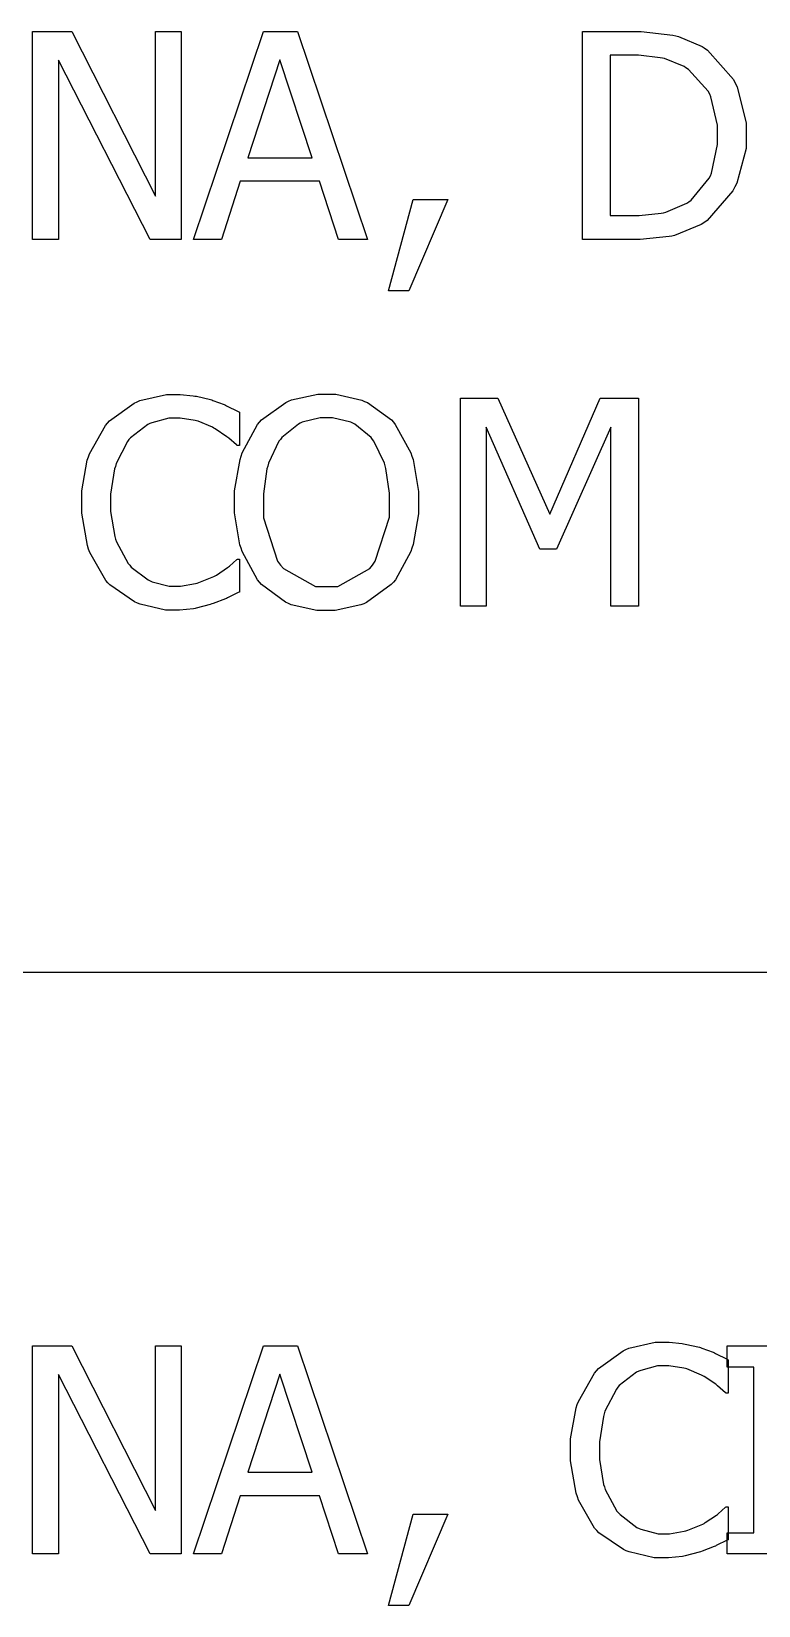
# Model space of a CAD drawing. Header units: millimetres. Extents: x 1974 to 2560, y 1429 to 1567.
# Drawn here: x 2489.372 to 2489.963, y 1519.824 to 1521.103 of the extents above; entities that cross this region are included whole.
import ezdxf

# ---------------------------------------------------------------- set-up
doc = ezdxf.new("R2010")
doc.units = ezdxf.units.MM
doc.layers.add('TEXTO', color=4, linetype='Continuous')

msp = doc.modelspace()

# ---------------------------------------------------------------- linework, layer by layer
at = {"layer": 'TEXTO', "color": 0}
for p, q in [((2489.3734, 1520.9341), (2489.3734, 1521.103)), ((2489.3734, 1521.103), (2489.4053, 1521.103)), ((2489.4053, 1521.103), (2489.4732, 1520.9693)), ((2489.4732, 1520.9693), (2489.4732, 1521.103)), ((2489.4732, 1521.103), (2489.4942, 1521.103)), ((2489.4942, 1521.103), (2489.4942, 1520.9341)), ((2489.4942, 1521.103), (2489.4942, 1521.103)), ((2489.5041, 1520.9341), (2489.5611, 1521.103)), ((2489.5611, 1521.103), (2489.5887, 1521.103)), ((2489.5887, 1521.103), (2489.6457, 1520.9341)), ((2489.8203, 1520.9341), (2489.8203, 1521.103)), ((2489.8203, 1521.103), (2489.8588, 1521.103)), ((2489.8588, 1521.103), (2489.8681, 1521.103)), ((2489.8681, 1521.103), (2489.8938, 1521.1001)), ((2489.8938, 1521.1001), (2489.8962, 1521.0994)), ((2489.8962, 1521.0994), (2489.8984, 1521.0988)), ((2489.8984, 1521.0988), (2489.9176, 1521.0907)), ((2489.9176, 1521.0907), (2489.9193, 1521.0896)), ((2489.9193, 1521.0896), (2489.922, 1521.0879)), ((2489.922, 1521.0879), (2489.943, 1521.064)), ((2489.469, 1520.9341), (2489.3943, 1521.0798)), ((2489.3943, 1521.0798), (2489.3943, 1520.9341)), ((2489.5744, 1521.0801), (2489.5484, 1521.0004)), ((2489.6005, 1521.0004), (2489.5744, 1521.0801)), ((2489.86, 1521.0837), (2489.8428, 1521.0837)), ((2489.8428, 1521.0837), (2489.8428, 1520.9534)), ((2489.8658, 1521.0837), (2489.86, 1521.0837)), ((2489.8836, 1521.0817), (2489.8658, 1521.0837)), ((2489.8853, 1521.0814), (2489.8836, 1521.0817)), ((2489.8869, 1521.081), (2489.8853, 1521.0814)), ((2489.903, 1521.0745), (2489.8869, 1521.081)), ((2489.9045, 1521.0735), (2489.903, 1521.0745)), ((2489.9065, 1521.0722), (2489.9045, 1521.0735)), ((2489.9226, 1521.0544), (2489.9065, 1521.0722)), ((2489.943, 1521.064), (2489.9446, 1521.061)), ((2489.9238, 1521.052), (2489.9226, 1521.0544)), ((2489.9248, 1521.0498), (2489.9238, 1521.052)), ((2489.9301, 1521.027), (2489.9248, 1521.0498)), ((2489.9446, 1521.061), (2489.946, 1521.0581)), ((2489.946, 1521.0581), (2489.9535, 1521.0284)), ((2489.9301, 1521.0187), (2489.9301, 1521.027)), ((2489.9535, 1521.0284), (2489.9535, 1521.0184)), ((2489.9252, 1520.988), (2489.9301, 1521.0111)), ((2489.9301, 1521.0111), (2489.9301, 1521.0187)), ((2489.9301, 1521.0187), (2489.9301, 1521.0187)), ((2489.9535, 1521.0184), (2489.9535, 1521.008)), ((2489.9535, 1521.0184), (2489.9535, 1521.0184)), ((2489.5484, 1521.0004), (2489.6005, 1521.0004)), ((2489.5484, 1521.0004), (2489.5484, 1521.0004)), ((2489.9535, 1521.008), (2489.9457, 1520.9798)), ((2489.9233, 1520.9837), (2489.9243, 1520.9858)), ((2489.9243, 1520.9858), (2489.9252, 1520.988)), ((2489.5421, 1520.9813), (2489.5268, 1520.9341)), ((2489.6067, 1520.9813), (2489.5421, 1520.9813)), ((2489.622, 1520.9341), (2489.6067, 1520.9813)), ((2489.9086, 1520.966), (2489.9233, 1520.9837)), ((2489.9426, 1520.9736), (2489.9217, 1520.9493)), ((2489.9442, 1520.9767), (2489.9426, 1520.9736)), ((2489.9457, 1520.9798), (2489.9442, 1520.9767)), ((2489.6626, 1520.8922), (2489.6826, 1520.9664)), ((2489.7109, 1520.9664), (2489.6791, 1520.8922)), ((2489.6826, 1520.9664), (2489.7109, 1520.9664)), ((2489.6826, 1520.9664), (2489.6826, 1520.9664)), ((2489.888, 1520.9562), (2489.9051, 1520.9635)), ((2489.9051, 1520.9635), (2489.9067, 1520.9647)), ((2489.9067, 1520.9647), (2489.9086, 1520.966)), ((2489.8428, 1520.9534), (2489.86, 1520.9534)), ((2489.86, 1520.9534), (2489.8665, 1520.9534)), ((2489.8665, 1520.9534), (2489.8843, 1520.9553)), ((2489.8843, 1520.9553), (2489.8862, 1520.9557)), ((2489.8862, 1520.9557), (2489.888, 1520.9562)), ((2489.919, 1520.9476), (2489.9169, 1520.9463)), ((2489.9217, 1520.9493), (2489.919, 1520.9476)), ((2489.8907, 1520.9364), (2489.8672, 1520.9341)), ((2489.8929, 1520.9368), (2489.8907, 1520.9364)), ((2489.8951, 1520.9373), (2489.8929, 1520.9368)), ((2489.9169, 1520.9463), (2489.8951, 1520.9373)), ((2489.3943, 1520.9341), (2489.3734, 1520.9341)), ((2489.4942, 1520.9341), (2489.469, 1520.9341)), ((2489.5268, 1520.9341), (2489.5041, 1520.9341)), ((2489.5268, 1520.9341), (2489.5268, 1520.9341)), ((2489.6457, 1520.9341), (2489.622, 1520.9341)), ((2489.8593, 1520.9341), (2489.8203, 1520.9341)), ((2489.8672, 1520.9341), (2489.8593, 1520.9341)), ((2489.6791, 1520.8922), (2489.6626, 1520.8922)), ((2489.4606, 1520.8031), (2489.4821, 1520.808)), ((2489.4821, 1520.808), (2489.4893, 1520.808)), ((2489.4893, 1520.808), (2489.4933, 1520.808)), ((2489.4933, 1520.808), (2489.504, 1520.807)), ((2489.504, 1520.807), (2489.5053, 1520.8068)), ((2489.5053, 1520.8068), (2489.5065, 1520.8066)), ((2489.5065, 1520.8066), (2489.518, 1520.804)), ((2489.5837, 1520.8036), (2489.6051, 1520.8084)), ((2489.6051, 1520.8084), (2489.6122, 1520.8084)), ((2489.6122, 1520.8084), (2489.62, 1520.8084)), ((2489.62, 1520.8084), (2489.6409, 1520.8035)), ((2489.436, 1520.7867), (2489.456, 1520.8011)), ((2489.456, 1520.8011), (2489.4583, 1520.802)), ((2489.4583, 1520.802), (2489.4606, 1520.8031)), ((2489.518, 1520.804), (2489.5191, 1520.8036)), ((2489.5191, 1520.8036), (2489.5199, 1520.8033)), ((2489.5199, 1520.8033), (2489.5292, 1520.7999)), ((2489.5292, 1520.7999), (2489.5302, 1520.7994)), ((2489.5302, 1520.7994), (2489.5311, 1520.7989)), ((2489.5311, 1520.7989), (2489.5405, 1520.7943)), ((2489.5405, 1520.7943), (2489.5415, 1520.7937)), ((2489.5415, 1520.7937), (2489.5415, 1520.7666)), ((2489.5594, 1520.7875), (2489.5792, 1520.8017)), ((2489.5792, 1520.8017), (2489.5815, 1520.8026)), ((2489.5815, 1520.8026), (2489.5837, 1520.8036)), ((2489.6409, 1520.8035), (2489.6433, 1520.8025)), ((2489.6433, 1520.8025), (2489.6455, 1520.8015)), ((2489.6455, 1520.8015), (2489.665, 1520.7874)), ((2489.7211, 1520.636), (2489.7211, 1520.805)), ((2489.7211, 1520.805), (2489.7516, 1520.805)), ((2489.7516, 1520.805), (2489.7938, 1520.7109)), ((2489.7938, 1520.7109), (2489.8346, 1520.805)), ((2489.8346, 1520.805), (2489.8658, 1520.805)), ((2489.8658, 1520.805), (2489.8658, 1520.636)), ((2489.8658, 1520.805), (2489.8658, 1520.805)), ((2489.4196, 1520.7599), (2489.4326, 1520.7828)), ((2489.4326, 1520.7828), (2489.4343, 1520.7848)), ((2489.4343, 1520.7848), (2489.436, 1520.7867)), ((2489.4671, 1520.7837), (2489.4529, 1520.7729)), ((2489.4687, 1520.7844), (2489.4671, 1520.7837)), ((2489.4703, 1520.7851), (2489.4687, 1520.7844)), ((2489.484, 1520.7889), (2489.4703, 1520.7851)), ((2489.4891, 1520.7889), (2489.484, 1520.7889)), ((2489.4932, 1520.7889), (2489.4891, 1520.7889)), ((2489.5054, 1520.7869), (2489.4932, 1520.7889)), ((2489.5066, 1520.7866), (2489.5054, 1520.7869)), ((2489.5079, 1520.7863), (2489.5066, 1520.7866)), ((2489.5197, 1520.7814), (2489.5079, 1520.7863)), ((2489.5207, 1520.7808), (2489.5197, 1520.7814)), ((2489.5218, 1520.7802), (2489.5207, 1520.7808)), ((2489.5437, 1520.7606), (2489.5563, 1520.7836)), ((2489.5563, 1520.7836), (2489.5579, 1520.7856)), ((2489.5579, 1520.7856), (2489.5594, 1520.7875)), ((2489.5894, 1520.7841), (2489.5759, 1520.7731)), ((2489.591, 1520.7848), (2489.5894, 1520.7841)), ((2489.5925, 1520.7856), (2489.591, 1520.7848)), ((2489.607, 1520.7891), (2489.5925, 1520.7856)), ((2489.6123, 1520.7891), (2489.607, 1520.7891)), ((2489.6172, 1520.7891), (2489.6123, 1520.7891)), ((2489.632, 1520.7855), (2489.6172, 1520.7891)), ((2489.6336, 1520.7847), (2489.632, 1520.7855)), ((2489.6352, 1520.784), (2489.6336, 1520.7847)), ((2489.6486, 1520.773), (2489.6352, 1520.784)), ((2489.665, 1520.7874), (2489.6667, 1520.7856)), ((2489.6667, 1520.7856), (2489.6682, 1520.7837)), ((2489.6667, 1520.7856), (2489.6667, 1520.7856)), ((2489.6682, 1520.7837), (2489.6807, 1520.7608)), ((2489.7856, 1520.6825), (2489.742, 1520.7816)), ((2489.742, 1520.7816), (2489.742, 1520.636)), ((2489.8433, 1520.7816), (2489.7992, 1520.6825)), ((2489.8433, 1520.636), (2489.8433, 1520.7816)), ((2489.4505, 1520.77), (2489.4413, 1520.7519)), ((2489.4517, 1520.7714), (2489.4505, 1520.77)), ((2489.4529, 1520.7729), (2489.4517, 1520.7714)), ((2489.5313, 1520.7738), (2489.5218, 1520.7802)), ((2489.5321, 1520.7731), (2489.5313, 1520.7738)), ((2489.5328, 1520.7725), (2489.5321, 1520.7731)), ((2489.5392, 1520.7671), (2489.5328, 1520.7725)), ((2489.5736, 1520.7702), (2489.5651, 1520.7522)), ((2489.5748, 1520.7716), (2489.5736, 1520.7702)), ((2489.5759, 1520.7731), (2489.5748, 1520.7716)), ((2489.6498, 1520.7716), (2489.6486, 1520.773)), ((2489.6508, 1520.7702), (2489.6498, 1520.7716)), ((2489.6593, 1520.7524), (2489.6508, 1520.7702)), ((2489.4178, 1520.7547), (2489.4188, 1520.7573)), ((2489.4188, 1520.7573), (2489.4196, 1520.7599)), ((2489.5376, 1520.7299), (2489.542, 1520.7553)), ((2489.5397, 1520.7666), (2489.5392, 1520.7671)), ((2489.5415, 1520.7666), (2489.5397, 1520.7666)), ((2489.542, 1520.7553), (2489.5428, 1520.7579)), ((2489.5428, 1520.7579), (2489.5437, 1520.7606)), ((2489.6807, 1520.7608), (2489.6817, 1520.758)), ((2489.6817, 1520.758), (2489.6826, 1520.7553)), ((2489.6826, 1520.7553), (2489.687, 1520.7292)), ((2489.4134, 1520.7297), (2489.4178, 1520.7547)), ((2489.44, 1520.7476), (2489.4367, 1520.7271)), ((2489.4407, 1520.7497), (2489.44, 1520.7476)), ((2489.4413, 1520.7519), (2489.4407, 1520.7497)), ((2489.5639, 1520.7478), (2489.561, 1520.7273)), ((2489.5645, 1520.7499), (2489.5639, 1520.7478)), ((2489.5651, 1520.7522), (2489.5645, 1520.7499)), ((2489.6599, 1520.7502), (2489.6593, 1520.7524)), ((2489.6605, 1520.748), (2489.6599, 1520.7502)), ((2489.6636, 1520.7279), (2489.6605, 1520.748)), ((2489.4134, 1520.7204), (2489.4134, 1520.7297)), ((2489.5376, 1520.7204), (2489.5376, 1520.7299)), ((2489.4134, 1520.7116), (2489.4134, 1520.7204)), ((2489.4367, 1520.7271), (2489.4367, 1520.7204)), ((2489.4367, 1520.7204), (2489.4367, 1520.7129)), ((2489.5376, 1520.7119), (2489.5376, 1520.7204)), ((2489.561, 1520.7273), (2489.561, 1520.7204)), ((2489.561, 1520.7204), (2489.561, 1520.7078)), ((2489.6636, 1520.7204), (2489.6636, 1520.7279)), ((2489.6636, 1520.7085), (2489.6636, 1520.7204)), ((2489.6636, 1520.7204), (2489.6636, 1520.7204)), ((2489.687, 1520.7292), (2489.687, 1520.7204)), ((2489.687, 1520.7204), (2489.687, 1520.7112)), ((2489.4179, 1520.6853), (2489.4134, 1520.7116)), ((2489.4367, 1520.7129), (2489.4401, 1520.6926)), ((2489.5419, 1520.686), (2489.5376, 1520.7119)), ((2489.561, 1520.7078), (2489.5725, 1520.6726)), ((2489.6519, 1520.6726), (2489.6636, 1520.7085)), ((2489.687, 1520.7112), (2489.6826, 1520.6862)), ((2489.4401, 1520.6926), (2489.4409, 1520.6905)), ((2489.4189, 1520.6825), (2489.4179, 1520.6853)), ((2489.4198, 1520.6798), (2489.4189, 1520.6825)), ((2489.4329, 1520.6569), (2489.4198, 1520.6798)), ((2489.4409, 1520.6905), (2489.4416, 1520.6884)), ((2489.4416, 1520.6884), (2489.4511, 1520.6707)), ((2489.5428, 1520.6832), (2489.5419, 1520.686)), ((2489.5436, 1520.6805), (2489.5428, 1520.6832)), ((2489.5561, 1520.6575), (2489.5436, 1520.6805)), ((2489.6809, 1520.6806), (2489.6683, 1520.6575)), ((2489.6817, 1520.6833), (2489.6809, 1520.6806)), ((2489.6826, 1520.6862), (2489.6817, 1520.6833)), ((2489.7992, 1520.6825), (2489.7856, 1520.6825)), ((2489.4511, 1520.6707), (2489.4523, 1520.6693)), ((2489.4523, 1520.6693), (2489.4535, 1520.6679)), ((2489.4535, 1520.6679), (2489.4673, 1520.6574)), ((2489.5228, 1520.6614), (2489.5318, 1520.6674)), ((2489.5318, 1520.6674), (2489.5326, 1520.668)), ((2489.5326, 1520.668), (2489.5333, 1520.6686)), ((2489.5333, 1520.6686), (2489.5394, 1520.6739)), ((2489.5394, 1520.6739), (2489.5399, 1520.6743)), ((2489.5399, 1520.6743), (2489.5415, 1520.6743)), ((2489.5415, 1520.6743), (2489.5415, 1520.6475)), ((2489.5725, 1520.6726), (2489.5749, 1520.6695)), ((2489.5749, 1520.6695), (2489.5772, 1520.6666)), ((2489.5772, 1520.6666), (2489.6034, 1520.652)), ((2489.6216, 1520.652), (2489.6474, 1520.6666)), ((2489.6474, 1520.6666), (2489.6498, 1520.6695)), ((2489.6498, 1520.6695), (2489.6519, 1520.6726)), ((2489.4346, 1520.6551), (2489.4329, 1520.6569)), ((2489.4362, 1520.6534), (2489.4346, 1520.6551)), ((2489.4562, 1520.6396), (2489.4362, 1520.6534)), ((2489.4673, 1520.6574), (2489.4689, 1520.6567)), ((2489.4689, 1520.6567), (2489.4705, 1520.656)), ((2489.4705, 1520.656), (2489.4845, 1520.6524)), ((2489.4935, 1520.6524), (2489.5057, 1520.6544)), ((2489.5057, 1520.6544), (2489.5071, 1520.6548)), ((2489.5071, 1520.6548), (2489.5085, 1520.6552)), ((2489.5085, 1520.6552), (2489.5208, 1520.6603)), ((2489.5208, 1520.6603), (2489.5219, 1520.6608)), ((2489.5219, 1520.6608), (2489.5228, 1520.6614)), ((2489.5578, 1520.6555), (2489.5561, 1520.6575)), ((2489.5594, 1520.6537), (2489.5578, 1520.6555)), ((2489.579, 1520.6393), (2489.5594, 1520.6537)), ((2489.6649, 1520.6536), (2489.6448, 1520.6391)), ((2489.6667, 1520.6555), (2489.6649, 1520.6536)), ((2489.6683, 1520.6575), (2489.6667, 1520.6555)), ((2489.4845, 1520.6524), (2489.4891, 1520.6524)), ((2489.4891, 1520.6524), (2489.4935, 1520.6524)), ((2489.5302, 1520.6421), (2489.5202, 1520.6383)), ((2489.531, 1520.6424), (2489.5302, 1520.6421)), ((2489.5318, 1520.6429), (2489.531, 1520.6424)), ((2489.5405, 1520.6471), (2489.5318, 1520.6429)), ((2489.5415, 1520.6475), (2489.5405, 1520.6471)), ((2489.6034, 1520.652), (2489.6123, 1520.652)), ((2489.6123, 1520.652), (2489.6216, 1520.652)), ((2489.4586, 1520.6386), (2489.4562, 1520.6396)), ((2489.4607, 1520.6377), (2489.4586, 1520.6386)), ((2489.4814, 1520.6329), (2489.4607, 1520.6377)), ((2489.489, 1520.6329), (2489.4814, 1520.6329)), ((2489.4928, 1520.6329), (2489.489, 1520.6329)), ((2489.489, 1520.6329), (2489.489, 1520.6329)), ((2489.5043, 1520.634), (2489.4928, 1520.6329)), ((2489.5054, 1520.6342), (2489.5043, 1520.634)), ((2489.5064, 1520.6345), (2489.5054, 1520.6342)), ((2489.5178, 1520.6375), (2489.5064, 1520.6345)), ((2489.5191, 1520.6379), (2489.5178, 1520.6375)), ((2489.5202, 1520.6383), (2489.5191, 1520.6379)), ((2489.5813, 1520.6383), (2489.579, 1520.6393)), ((2489.5836, 1520.6373), (2489.5813, 1520.6383)), ((2489.6044, 1520.6326), (2489.5836, 1520.6373)), ((2489.6122, 1520.6326), (2489.6044, 1520.6326)), ((2489.6192, 1520.6326), (2489.6122, 1520.6326)), ((2489.6403, 1520.6372), (2489.6192, 1520.6326)), ((2489.6426, 1520.6381), (2489.6403, 1520.6372)), ((2489.6448, 1520.6391), (2489.6426, 1520.6381)), ((2489.742, 1520.636), (2489.7211, 1520.636)), ((2489.8658, 1520.636), (2489.8433, 1520.636)), ((2507.7976, 1520.3385), (2478.9131, 1520.3385)), ((2489.3734, 1519.8661), (2489.3734, 1520.0351)), ((2489.3734, 1520.0351), (2489.4053, 1520.0351)), ((2489.4053, 1520.0351), (2489.4732, 1519.9013)), ((2489.4732, 1519.9013), (2489.4732, 1520.0351)), ((2489.4732, 1520.0351), (2489.4942, 1520.0351)), ((2489.4942, 1520.0351), (2489.4942, 1519.8661)), ((2489.4942, 1520.0351), (2489.4942, 1520.0351)), ((2489.5041, 1519.8661), (2489.5611, 1520.0351)), ((2489.5611, 1520.0351), (2489.5887, 1520.0351)), ((2489.5887, 1520.0351), (2489.6457, 1519.8661)), ((2489.8335, 1520.0168), (2489.8534, 1520.0312)), ((2489.8534, 1520.0312), (2489.8557, 1520.0321)), ((2489.8557, 1520.0321), (2489.8579, 1520.0332)), ((2489.8579, 1520.0332), (2489.8795, 1520.0381)), ((2489.8795, 1520.0381), (2489.8867, 1520.0381)), ((2489.8867, 1520.0381), (2489.8907, 1520.0381)), ((2489.8907, 1520.0381), (2489.9014, 1520.0371)), ((2489.9014, 1520.0371), (2489.9026, 1520.0368)), ((2489.9026, 1520.0368), (2489.9038, 1520.0366)), ((2489.9038, 1520.0366), (2489.9154, 1520.0341)), ((2489.9154, 1520.0341), (2489.9164, 1520.0337)), ((2489.9164, 1520.0337), (2489.9174, 1520.0334)), ((2489.9174, 1520.0334), (2489.9266, 1520.03)), ((2489.9266, 1520.03), (2489.9276, 1520.0294)), ((2489.9276, 1520.0294), (2489.9285, 1520.029)), ((2489.9285, 1520.029), (2489.9379, 1520.0244)), ((2489.938, 1520.0178), (2489.938, 1520.0351)), ((2489.938, 1520.0351), (2490.0035, 1520.0351)), ((2489.8301, 1520.0129), (2489.8318, 1520.0149)), ((2489.8318, 1520.0149), (2489.8335, 1520.0168)), ((2489.8644, 1520.0138), (2489.8503, 1520.0029)), ((2489.8661, 1520.0145), (2489.8644, 1520.0138)), ((2489.8677, 1520.0152), (2489.8661, 1520.0145)), ((2489.8813, 1520.019), (2489.8677, 1520.0152)), ((2489.8864, 1520.019), (2489.8813, 1520.019)), ((2489.8905, 1520.019), (2489.8864, 1520.019)), ((2489.9028, 1520.017), (2489.8905, 1520.019)), ((2489.904, 1520.0167), (2489.9028, 1520.017)), ((2489.9052, 1520.0164), (2489.904, 1520.0167)), ((2489.917, 1520.0114), (2489.9052, 1520.0164)), ((2489.9379, 1520.0244), (2489.9388, 1520.0238)), ((2489.9596, 1520.0178), (2489.938, 1520.0178)), ((2489.9388, 1520.0238), (2489.9388, 1519.9967)), ((2489.9596, 1519.8833), (2489.9596, 1520.0178)), ((2489.469, 1519.8661), (2489.3943, 1520.0118)), ((2489.3943, 1520.0118), (2489.3943, 1519.8661)), ((2489.5744, 1520.0121), (2489.5484, 1519.9325)), ((2489.6005, 1519.9325), (2489.5744, 1520.0121)), ((2489.817, 1519.99), (2489.8301, 1520.0129)), ((2489.8491, 1520.0015), (2489.8479, 1520)), ((2489.8503, 1520.0029), (2489.8491, 1520.0015)), ((2489.9181, 1520.0109), (2489.917, 1520.0114)), ((2489.9192, 1520.0103), (2489.9181, 1520.0109)), ((2489.9287, 1520.0039), (2489.9192, 1520.0103)), ((2489.9295, 1520.0032), (2489.9287, 1520.0039)), ((2489.9302, 1520.0026), (2489.9295, 1520.0032)), ((2489.9365, 1519.9971), (2489.9302, 1520.0026)), ((2489.8161, 1519.9874), (2489.817, 1519.99)), ((2489.8479, 1520), (2489.8386, 1519.982)), ((2489.9371, 1519.9967), (2489.9365, 1519.9971)), ((2489.9388, 1519.9967), (2489.9371, 1519.9967)), ((2489.8107, 1519.9597), (2489.8151, 1519.9848)), ((2489.8151, 1519.9848), (2489.8161, 1519.9874)), ((2489.8374, 1519.9777), (2489.8341, 1519.9572)), ((2489.838, 1519.9798), (2489.8374, 1519.9777)), ((2489.8386, 1519.982), (2489.838, 1519.9798)), ((2489.8107, 1519.9504), (2489.8107, 1519.9597)), ((2489.8107, 1519.9416), (2489.8107, 1519.9504)), ((2489.8341, 1519.9572), (2489.8341, 1519.9504)), ((2489.8341, 1519.9504), (2489.8341, 1519.9429)), ((2489.8153, 1519.9154), (2489.8107, 1519.9416)), ((2489.8341, 1519.9429), (2489.8374, 1519.9226)), ((2489.5484, 1519.9325), (2489.6005, 1519.9325)), ((2489.5484, 1519.9325), (2489.5484, 1519.9325)), ((2489.5421, 1519.9133), (2489.5268, 1519.8661)), ((2489.6067, 1519.9133), (2489.5421, 1519.9133)), ((2489.622, 1519.8661), (2489.6067, 1519.9133)), ((2489.8162, 1519.9126), (2489.8153, 1519.9154)), ((2489.8171, 1519.9099), (2489.8162, 1519.9126)), ((2489.8374, 1519.9226), (2489.8382, 1519.9205)), ((2489.8382, 1519.9205), (2489.8389, 1519.9184)), ((2489.8389, 1519.9184), (2489.8484, 1519.9008)), ((2489.6626, 1519.8242), (2489.6826, 1519.8985)), ((2489.7109, 1519.8985), (2489.6791, 1519.8242)), ((2489.6826, 1519.8985), (2489.7109, 1519.8985)), ((2489.6826, 1519.8985), (2489.6826, 1519.8985)), ((2489.8302, 1519.8871), (2489.8171, 1519.9099)), ((2489.8484, 1519.9008), (2489.8497, 1519.8994)), ((2489.8497, 1519.8994), (2489.8509, 1519.898)), ((2489.93, 1519.8981), (2489.9307, 1519.8987)), ((2489.9307, 1519.8987), (2489.9367, 1519.904)), ((2489.9367, 1519.904), (2489.9372, 1519.9044)), ((2489.9372, 1519.9044), (2489.9388, 1519.9044)), ((2489.9388, 1519.9044), (2489.9388, 1519.8776)), ((2489.832, 1519.8852), (2489.8302, 1519.8871)), ((2489.8509, 1519.898), (2489.8646, 1519.8875)), ((2489.8646, 1519.8875), (2489.8663, 1519.8867)), ((2489.8663, 1519.8867), (2489.8679, 1519.8861)), ((2489.8679, 1519.8861), (2489.8818, 1519.8825)), ((2489.9059, 1519.8853), (2489.9182, 1519.8902)), ((2489.9182, 1519.8902), (2489.9193, 1519.8908)), ((2489.9193, 1519.8908), (2489.9202, 1519.8915)), ((2489.9202, 1519.8915), (2489.9293, 1519.8975)), ((2489.9293, 1519.8975), (2489.93, 1519.8981)), ((2489.8336, 1519.8833), (2489.832, 1519.8852)), ((2489.8536, 1519.8696), (2489.8336, 1519.8833)), ((2489.8818, 1519.8825), (2489.8864, 1519.8825)), ((2489.8864, 1519.8825), (2489.891, 1519.8825)), ((2489.891, 1519.8825), (2489.9031, 1519.8845)), ((2489.9031, 1519.8845), (2489.9045, 1519.8849)), ((2489.9045, 1519.8849), (2489.9059, 1519.8853)), ((2489.9291, 1519.873), (2489.9284, 1519.8725)), ((2489.9379, 1519.8772), (2489.9291, 1519.873)), ((2489.9388, 1519.8776), (2489.9379, 1519.8772)), ((2489.938, 1519.8661), (2489.938, 1519.8833)), ((2489.938, 1519.8833), (2489.9596, 1519.8833)), ((2489.3943, 1519.8661), (2489.3734, 1519.8661)), ((2489.4942, 1519.8661), (2489.469, 1519.8661)), ((2489.5268, 1519.8661), (2489.5041, 1519.8661)), ((2489.5268, 1519.8661), (2489.5268, 1519.8661)), ((2489.6457, 1519.8661), (2489.622, 1519.8661)), ((2489.8559, 1519.8686), (2489.8536, 1519.8696)), ((2489.8582, 1519.8677), (2489.8559, 1519.8686)), ((2489.8787, 1519.863), (2489.8582, 1519.8677)), ((2489.8864, 1519.863), (2489.8787, 1519.863)), ((2489.8902, 1519.863), (2489.8864, 1519.863)), ((2489.8864, 1519.863), (2489.8864, 1519.863)), ((2489.9017, 1519.8641), (2489.8902, 1519.863)), ((2489.9028, 1519.8643), (2489.9017, 1519.8641)), ((2489.9038, 1519.8645), (2489.9028, 1519.8643)), ((2489.9152, 1519.8676), (2489.9038, 1519.8645)), ((2489.9164, 1519.8679), (2489.9152, 1519.8676)), ((2489.9176, 1519.8683), (2489.9164, 1519.8679)), ((2489.9275, 1519.8722), (2489.9176, 1519.8683)), ((2489.9284, 1519.8725), (2489.9275, 1519.8722)), ((2490.0035, 1519.8661), (2489.938, 1519.8661)), ((2489.6791, 1519.8242), (2489.6626, 1519.8242))]:
    msp.add_line(p, q, dxfattribs=at)

doc.saveas('drawing.dxf')
